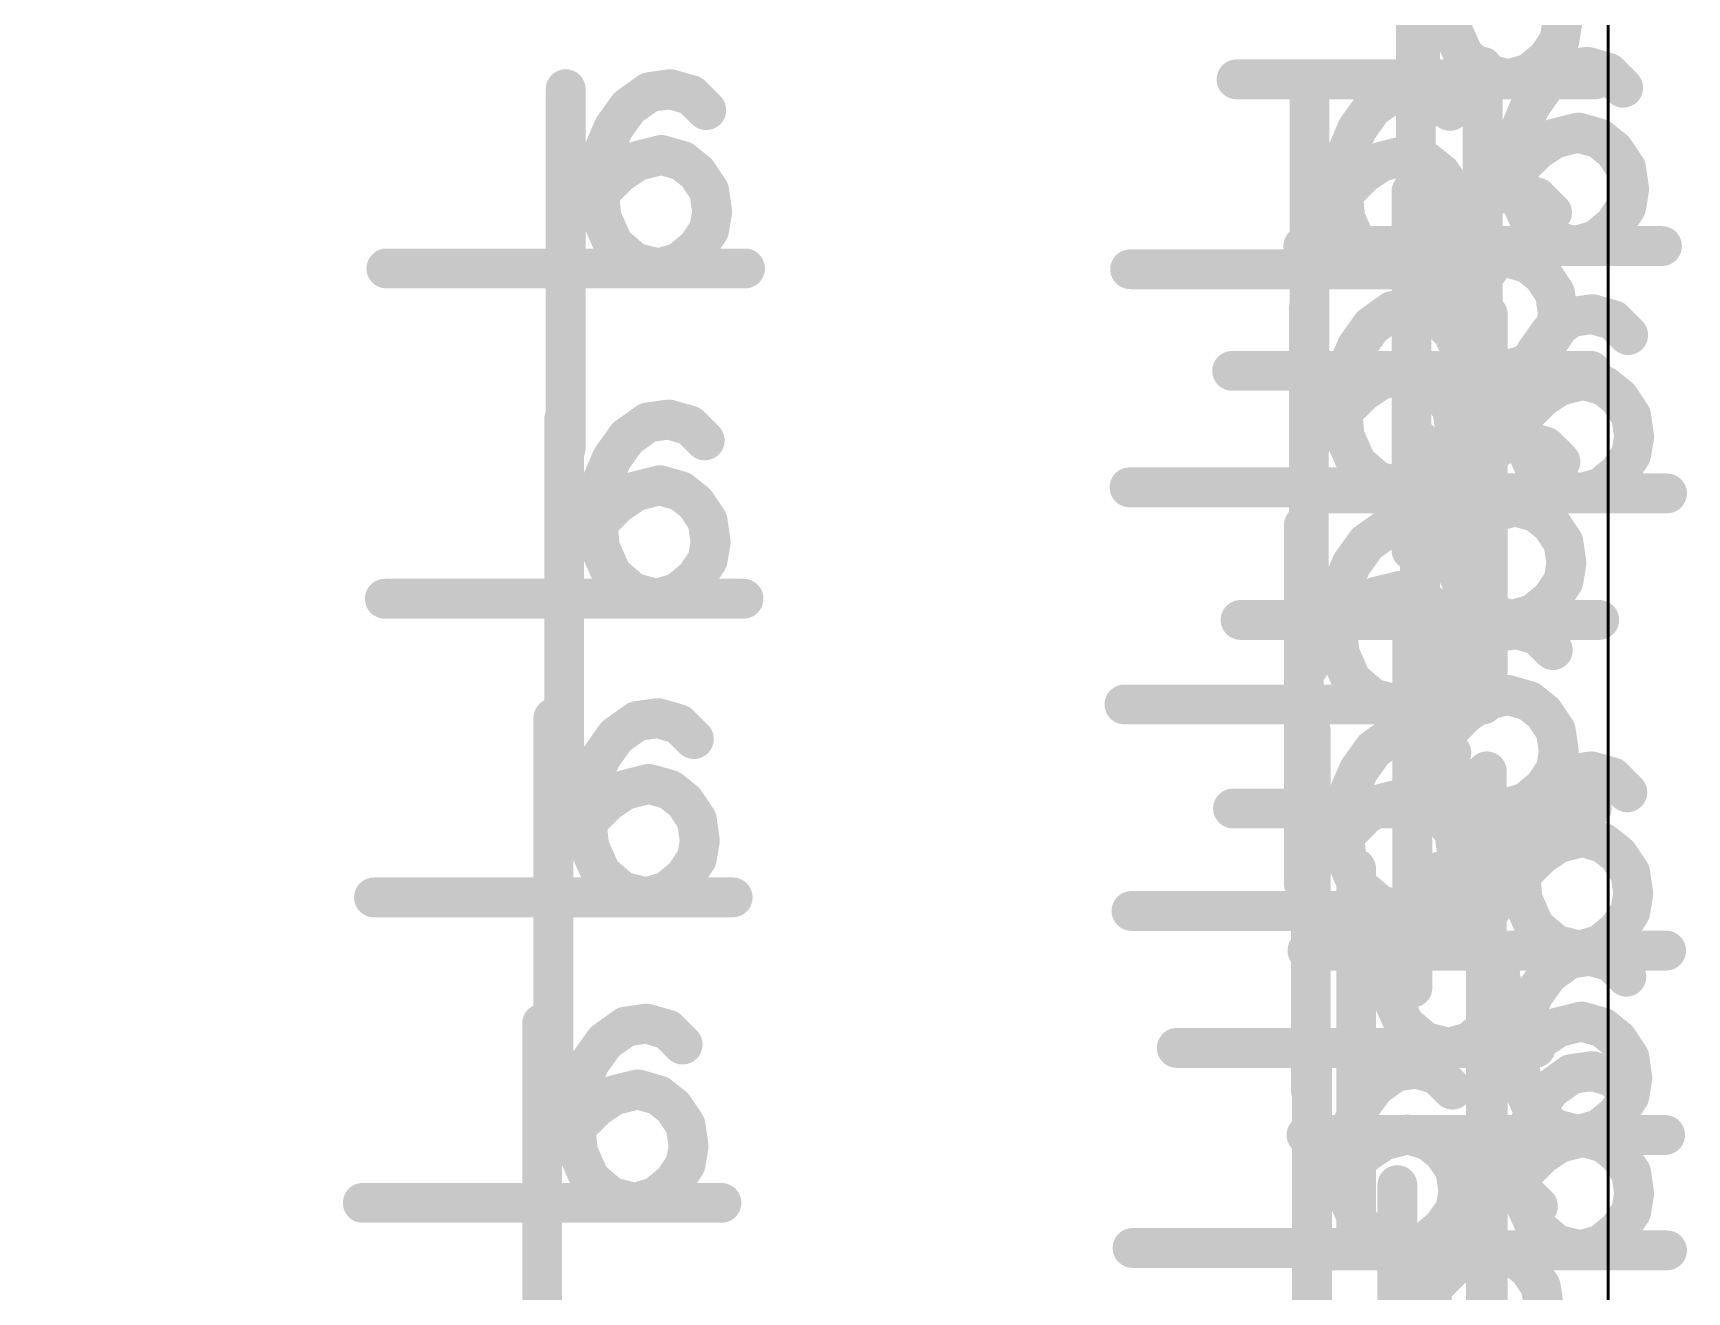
# Model space of a CAD drawing. Header units: millimetres. Extents: x 3362 to 3827, y -139 to 191.
# Drawn here: x 3608.15 to 3613.42, y 19.15 to 23.16 of the extents above; entities that cross this region are included whole.
import ezdxf

# ---------------------------------------------------------------- set-up
doc = ezdxf.new("R2010")
doc.units = ezdxf.units.MM
doc.header["$LTSCALE"] = 23.1
doc.layers.get('0').update_dxf_attribs({"linetype": 'CONTINUOUS'})

# ---------------------------------------------------------------- blocks, each defined once
blk = doc.blocks.new('PAD_R1')
at = {"const_width": 0.5}
blk.add_lwpolyline([(0.25, 0, 1), (-0.25, 0, 1)], format="xyb", close=True, dxfattribs=at)

msp = doc.modelspace()

# ---------------------------------------------------------------- linework, layer by layer
at = {"const_width": 0.0102}
msp.add_lwpolyline([(3613.171, 13.4595), (3613.171, 25.0594, 0.414215), (3612.171, 26.0594), (3581.1629, 26.0594, 0.202312), (3570.3468, 21.4963, -0.202309), (3569.2724, 21.0429), (3563.7726, 21.0429, -0.202309), (3562.6981, 21.4963, 0.202312), (3551.882, 26.0594), (3530.351, 26.0594, 0.414215), (3529.351, 25.0594), (3529.351, 13.4595, 0.414215), (3530.351, 12.4595), (3551.4675, 12.4595, -0.196013), (3553.2153, 11.7468, 0.196007), (3563.7726, 7.443), (3569.2724, 7.443, 0.196007), (3579.8297, 11.7468, -0.196013), (3581.5774, 12.4595), (3612.171, 12.4595, 0.414215)], format="xyb", close=True, dxfattribs=at)
for points, const_width in [([(3612.5715, 24.046), (3612.5715, 22.903)], 0.127), ([(3612.5581, 23.5883), (3612.5581, 22.4453)], 0.127), ([(3612.6334, 23.1101), (3612.7495, 23.1616)], 0.0939), ([(3613.0827, 23.1584), (3612.9575, 23.1796)], 0.058), ([(3612.7026, 23.0161), (3612.7852, 23.1126)], 0.0879), ([(3612.9892, 23.0107), (3612.908, 23.1084)], 0.0743), ([(3613.0491, 23.0767), (3612.9434, 23.1471)], 0.0687), ([(3613.062, 23.1151), (3613.0798, 22.9893)], 0.0672), ([(3613.155, 23.1084), (3613.1202, 22.9863)], 0.0695), ([(3612.7709, 23.0569), (3612.7709, 21.9139)], 0.127), ([(3612.8, 22.9647), (3612.8308, 23.0879)], 0.0785), ([(3612.9042, 22.9652), (3612.8693, 23.0873)], 0.0692), ([(3612.9673, 23.0753), (3613.0412, 22.9719)], 0.0821), ([(3613.2398, 23.0589), (3613.1499, 22.9691)], 0.0675), ([(3609.8487, 22.9855), (3609.8487, 21.8425)], 0.127), ([(3610.045, 23.0039), (3610.1189, 22.9006)], 0.0821), ([(3610.1398, 23.0437), (3610.1575, 22.9179)], 0.0672), ([(3610.2327, 23.0371), (3610.1979, 22.9149)], 0.0695), ([(3613.1296, 23.0168), (3611.9866, 23.0168)], 0.127), ([(3612.219, 22.983), (3612.219, 21.84)], 0.127), ([(3612.4154, 23.0014), (3612.4892, 22.898)], 0.0821), ([(3612.5101, 23.0411), (3612.5278, 22.9154)], 0.0672), ([(3612.603, 23.0345), (3612.5682, 22.9124)], 0.0695), ([(3612.8954, 23.0033), (3612.9988, 22.9296)], 0.0818), ([(3610.3175, 22.9875), (3610.2277, 22.8977)], 0.0675), ([(3612.6878, 22.9849), (3612.598, 22.8951)], 0.0675), ([(3609.9731, 22.932), (3610.0765, 22.8582)], 0.0818), ([(3612.3434, 22.9294), (3612.4468, 22.8557)], 0.0818), ([(3612.8506, 22.9249), (3612.9673, 22.8747)], 0.0727), ([(3613.0222, 22.8994), (3613.053, 22.7762)], 0.0785), ([(3613.1265, 22.8989), (3613.0917, 22.7767)], 0.0695), ([(3609.9284, 22.8535), (3610.0451, 22.8033)], 0.0727), ([(3612.2987, 22.8509), (3612.4154, 22.8008)], 0.0727), ([(3612.8261, 22.8388), (3612.9517, 22.8195)], 0.0754), ([(3612.9357, 22.8621), (3613.0062, 22.7564)], 0.0687), ([(3613.206, 22.8588), (3613.1265, 22.7597)], 0.0609), ([(3610.0135, 22.7907), (3610.0839, 22.685)], 0.0687), ([(3610.1, 22.828), (3610.1308, 22.7048)], 0.0785), ([(3610.2043, 22.8275), (3610.1694, 22.7054)], 0.0695), ([(3612.3838, 22.7882), (3612.4542, 22.6825)], 0.0687), ([(3612.4703, 22.8255), (3612.5011, 22.7023)], 0.0785), ([(3612.5746, 22.825), (3612.5398, 22.7028)], 0.0695), ([(3612.8185, 22.7893), (3612.9441, 22.77)], 0.0754), ([(3612.8641, 22.8017), (3612.9539, 22.7119)], 0.0945), ([(3613.2619, 22.7968), (3613.1562, 22.7264)], 0.0687), ([(3609.9039, 22.7674), (3610.0294, 22.7481)], 0.0754), ([(3609.9418, 22.7303), (3610.0316, 22.6405)], 0.0945), ([(3610.2837, 22.7874), (3610.2043, 22.6883)], 0.0609), ([(3612.2742, 22.7648), (3612.3997, 22.7456)], 0.0754), ([(3612.3121, 22.7278), (3612.4019, 22.638)], 0.0945), ([(3612.6541, 22.7849), (3612.5746, 22.6858)], 0.0609), ([(3609.8963, 22.718), (3610.0218, 22.6987)], 0.0754), ([(3610.3396, 22.7255), (3610.234, 22.655)], 0.0687), ([(3612.2666, 22.7154), (3612.3921, 22.6961)], 0.0754), ([(3612.5441, 22.6591), (3612.5441, 21.5161)], 0.127), ([(3612.71, 22.7229), (3612.6043, 22.6525)], 0.0687), ([(3612.7405, 22.6775), (3612.8143, 22.5742)], 0.0821), ([(3612.8172, 22.6885), (3612.9436, 22.7014)], 0.0955), ([(3612.8352, 22.7173), (3612.853, 22.5915)], 0.0672), ([(3612.9282, 22.7107), (3612.8933, 22.5885)], 0.0695), ([(3613.2958, 22.7087), (3613.1701, 22.6905)], 0.0675), ([(3609.895, 22.6171), (3610.0213, 22.63)], 0.0955), ([(3610.3735, 22.6373), (3610.2478, 22.6192)], 0.0675), ([(3612.2653, 22.6146), (3612.3916, 22.6274)], 0.0955), ([(3612.7439, 22.6348), (3612.6182, 22.6166)], 0.0675), ([(3612.8462, 22.5788), (3612.9623, 22.6303)], 0.0939), ([(3613.0129, 22.6611), (3612.9231, 22.5713)], 0.0675), ([(3613.2956, 22.6271), (3613.1703, 22.6482)], 0.058), ([(3612.6686, 22.6056), (3612.7719, 22.5318)], 0.0818), ([(3612.9154, 22.4848), (3612.998, 22.5813)], 0.0879), ([(3613.202, 22.4793), (3613.1209, 22.577)], 0.0743), ([(3613.2619, 22.5453), (3613.1562, 22.6157)], 0.0687), ([(3609.924, 22.5074), (3610.04, 22.5589)], 0.0939), ([(3610.3396, 22.4739), (3610.234, 22.5444)], 0.0687), ([(3610.3733, 22.5557), (3610.2481, 22.5769)], 0.058), ([(3612.2943, 22.5048), (3612.4104, 22.5564)], 0.0939), ([(3612.71, 22.4714), (3612.6043, 22.5418)], 0.0687), ([(3612.6238, 22.5271), (3612.7405, 22.4769)], 0.0727), ([(3612.7436, 22.5532), (3612.6184, 22.5743)], 0.058), ([(3613.0128, 22.4333), (3613.0436, 22.5565)], 0.0785), ([(3613.1171, 22.4339), (3613.0821, 22.556)], 0.0692), ([(3609.9932, 22.4134), (3610.0757, 22.5099)], 0.0879), ([(3610.0906, 22.3619), (3610.1214, 22.4851)], 0.0785), ([(3610.1948, 22.3625), (3610.1599, 22.4846)], 0.0692), ([(3610.2798, 22.408), (3610.1986, 22.5057)], 0.0743), ([(3613.3424, 22.4854), (3612.1994, 22.4854)], 0.127), ([(3612.3635, 22.4109), (3612.4461, 22.5073)], 0.0879), ([(3612.4609, 22.3594), (3612.4917, 22.4826)], 0.0785), ([(3612.5651, 22.36), (3612.5302, 22.482)], 0.0692), ([(3612.6501, 22.4054), (3612.5689, 22.5031)], 0.0743), ([(3612.7954, 22.5016), (3612.8262, 22.3784)], 0.0785), ([(3612.8997, 22.5011), (3612.8649, 22.379)], 0.0695), ([(3610.4202, 22.414), (3609.2772, 22.414)], 0.127), ([(3612.7905, 22.4115), (3611.6475, 22.4115)], 0.127), ([(3612.5993, 22.441), (3612.7248, 22.4217)], 0.0754), ([(3612.7089, 22.4643), (3612.7794, 22.3586)], 0.0687), ([(3612.9792, 22.461), (3612.8997, 22.3619)], 0.0609), ([(3612.5917, 22.3916), (3612.7172, 22.3723)], 0.0754), ([(3612.6373, 22.4039), (3612.727, 22.3141)], 0.0945), ([(3613.0351, 22.3991), (3612.9294, 22.3286)], 0.0687), ([(3612.217, 22.2878), (3612.217, 21.1448)], 0.127), ([(3612.508, 22.3459), (3612.5258, 22.2202)], 0.0672), ([(3612.601, 22.3393), (3612.5662, 22.2172)], 0.0695), ([(3612.5904, 22.2908), (3612.7167, 22.3036)], 0.0955), ([(3613.078, 22.3266), (3613.0958, 22.2009)], 0.0672), ([(3613.171, 22.32), (3613.1362, 22.1979)], 0.0695), ([(3612.4133, 22.3062), (3612.4872, 22.2028)], 0.0821), ([(3612.6858, 22.2897), (3612.596, 22.1999)], 0.0675), ([(3612.7869, 22.2685), (3612.7869, 21.1255)], 0.127), ([(3613.069, 22.311), (3612.9433, 22.2928)], 0.0675), ([(3612.9833, 22.2869), (3613.0572, 22.1835)], 0.0821), ([(3613.2558, 22.2704), (3613.166, 22.1806)], 0.0675), ([(3612.3414, 22.2342), (3612.4448, 22.1605)], 0.0818), ([(3612.6194, 22.181), (3612.7355, 22.2325)], 0.0939), ([(3612.9114, 22.2149), (3613.0148, 22.1412)], 0.0818), ([(3613.0351, 22.1475), (3612.9294, 22.218)], 0.0687), ([(3613.0687, 22.2293), (3612.9435, 22.2505)], 0.058), ([(3612.2967, 22.1557), (3612.4133, 22.1056)], 0.0727), ([(3612.6886, 22.087), (3612.7712, 22.1835)], 0.0879), ([(3612.786, 22.0356), (3612.8168, 22.1587)], 0.0785), ([(3612.8903, 22.0361), (3612.8553, 22.1582)], 0.0692), ([(3612.9752, 22.0816), (3612.894, 22.1793)], 0.0743), ([(3613.1156, 22.0876), (3611.9726, 22.0876)], 0.127), ([(3612.4683, 22.1303), (3612.4991, 22.0071)], 0.0785), ([(3612.5726, 22.1298), (3612.5377, 22.0076)], 0.0695), ([(3612.8666, 22.1364), (3612.9833, 22.0863)], 0.0727), ([(3613.0382, 22.111), (3613.069, 21.9878)], 0.0785), ([(3613.1425, 22.1105), (3613.1077, 21.9883)], 0.0695), ([(3612.2722, 22.0697), (3612.3977, 22.0504)], 0.0754), ([(3612.3818, 22.093), (3612.4522, 21.9873)], 0.0687), ([(3612.652, 22.0897), (3612.5726, 21.9906)], 0.0609), ([(3612.8421, 22.0503), (3612.9677, 22.0311)], 0.0754), ([(3612.9517, 22.0737), (3613.0222, 21.968)], 0.0687), ([(3613.222, 22.0704), (3613.1425, 21.9713)], 0.0609), ([(3612.2646, 22.0202), (3612.3901, 22.0009)], 0.0754), ([(3612.3101, 22.0326), (3612.3999, 21.9428)], 0.0945), ([(3612.7079, 22.0277), (3612.6023, 21.9573)], 0.0687), ([(3612.8345, 22.0009), (3612.9601, 21.9816)], 0.0754), ([(3612.8801, 22.0133), (3612.9699, 21.9235)], 0.0945), ([(3613.2779, 22.0084), (3613.1722, 21.938)], 0.0687), ([(3609.8438, 21.9327), (3609.8438, 20.7897)], 0.127), ([(3610.0402, 21.9511), (3610.1141, 21.8477)], 0.0821), ([(3610.1349, 21.9909), (3610.1527, 21.8651)], 0.0672), ([(3610.2279, 21.9842), (3610.1931, 21.8621)], 0.0695), ([(3612.2633, 21.9194), (3612.3896, 21.9322)], 0.0955), ([(3610.3127, 21.9347), (3610.2229, 21.8449)], 0.0675), ([(3612.571, 21.8651), (3612.571, 20.7221)], 0.127), ([(3612.7418, 21.9396), (3612.6161, 21.9214)], 0.0675), ([(3612.8332, 21.9001), (3612.9596, 21.9129)], 0.0955), ([(3612.8621, 21.9233), (3612.8799, 21.7975)], 0.0672), ([(3612.9551, 21.9167), (3612.9203, 21.7945)], 0.0695), ([(3613.3118, 21.9203), (3613.1861, 21.9021)], 0.0675), ([(3609.9683, 21.8791), (3610.0717, 21.8054)], 0.0818), ([(3612.2923, 21.8096), (3612.4083, 21.8612)], 0.0939), ([(3612.7079, 21.7762), (3612.6023, 21.8466)], 0.0687), ([(3612.7416, 21.858), (3612.6164, 21.8791)], 0.058), ([(3612.7674, 21.8835), (3612.8413, 21.7802)], 0.0821), ([(3612.8622, 21.7903), (3612.9783, 21.8419)], 0.0939), ([(3613.0399, 21.8671), (3612.9501, 21.7773)], 0.0675), ([(3613.3116, 21.8387), (3613.1863, 21.8598)], 0.058), ([(3609.9235, 21.8007), (3610.0402, 21.7505)], 0.0727), ([(3612.3615, 21.7157), (3612.444, 21.8121)], 0.0879), ([(3612.4589, 21.6642), (3612.4897, 21.7874)], 0.0785), ([(3612.5631, 21.6648), (3612.5282, 21.7868)], 0.0692), ([(3612.6481, 21.7102), (3612.5669, 21.8079)], 0.0743), ([(3612.6955, 21.8116), (3612.7989, 21.7378)], 0.0818), ([(3612.9314, 21.6963), (3613.014, 21.7928)], 0.0879), ([(3613.218, 21.6909), (3613.1369, 21.7886)], 0.0743), ([(3613.2779, 21.7569), (3613.1722, 21.8273)], 0.0687), ([(3610.0086, 21.7379), (3610.0791, 21.6322)], 0.0687), ([(3610.0951, 21.7752), (3610.1259, 21.652)], 0.0785), ([(3610.1994, 21.7747), (3610.1646, 21.6525)], 0.0695), ([(3612.7885, 21.7163), (3611.6455, 21.7163)], 0.127), ([(3612.6507, 21.7331), (3612.7674, 21.6829)], 0.0727), ([(3613.0288, 21.6449), (3613.0596, 21.7681)], 0.0785), ([(3613.1331, 21.6455), (3613.0981, 21.7675)], 0.0692), ([(3609.899, 21.7146), (3610.0246, 21.6953)], 0.0754), ([(3609.937, 21.6775), (3610.0268, 21.5877)], 0.0945), ([(3610.2789, 21.7346), (3610.1994, 21.6355)], 0.0609), ([(3613.3584, 21.697), (3612.2154, 21.697)], 0.127), ([(3612.8223, 21.7076), (3612.8531, 21.5844)], 0.0785), ([(3612.9266, 21.7071), (3612.8918, 21.585)], 0.0695), ([(3609.8914, 21.6651), (3610.017, 21.6458)], 0.0754), ([(3610.3348, 21.6726), (3610.2291, 21.6022)], 0.0687), ([(3612.492, 21.6538), (3612.5098, 21.528)], 0.0672), ([(3612.585, 21.6472), (3612.5502, 21.525)], 0.0695), ([(3612.6262, 21.647), (3612.7518, 21.6277)], 0.0754), ([(3612.7358, 21.6703), (3612.8063, 21.5646)], 0.0687), ([(3613.0061, 21.667), (3612.9266, 21.5679)], 0.0609), ([(3609.8901, 21.5643), (3610.0165, 21.5771)], 0.0955), ([(3610.3687, 21.5845), (3610.243, 21.5663)], 0.0675), ([(3612.201, 21.5956), (3612.201, 20.4526)], 0.127), ([(3612.3973, 21.614), (3612.4712, 21.5107)], 0.0821), ([(3612.6698, 21.5976), (3612.58, 21.5078)], 0.0675), ([(3612.6186, 21.5976), (3612.7442, 21.5783)], 0.0754), ([(3612.6642, 21.6099), (3612.754, 21.5201)], 0.0945), ([(3613.062, 21.6051), (3612.9563, 21.5346)], 0.0687), ([(3612.3254, 21.5421), (3612.4288, 21.4683)], 0.0818), ([(3612.6173, 21.4967), (3612.7437, 21.5096)], 0.0955), ([(3609.9191, 21.4545), (3610.0352, 21.5061)], 0.0939), ([(3610.3348, 21.4211), (3610.2291, 21.4915)], 0.0687), ([(3610.3685, 21.5029), (3610.2432, 21.524)], 0.058), ([(3613.0959, 21.5169), (3612.9702, 21.4988)], 0.0675), ([(3609.9883, 21.3606), (3610.0709, 21.4571)], 0.0879), ([(3610.0857, 21.3091), (3610.1165, 21.4323)], 0.0785), ([(3610.19, 21.3097), (3610.155, 21.4318)], 0.0692), ([(3610.2749, 21.3551), (3610.1938, 21.4528)], 0.0743), ([(3612.2806, 21.4636), (3612.3973, 21.4135)], 0.0727), ([(3612.4523, 21.4381), (3612.483, 21.3149)], 0.0785), ([(3612.5566, 21.4376), (3612.5217, 21.3155)], 0.0695), ([(3612.6463, 21.387), (3612.7624, 21.4385)], 0.0939), ([(3613.062, 21.3535), (3612.9563, 21.424)], 0.0687), ([(3613.0957, 21.4353), (3612.9704, 21.4565)], 0.058), ([(3610.4153, 21.3612), (3609.2723, 21.3612)], 0.127), ([(3612.2561, 21.3775), (3612.3817, 21.3582)], 0.0754), ([(3612.3658, 21.4008), (3612.4362, 21.2951)], 0.0687), ([(3612.636, 21.3975), (3612.5566, 21.2984)], 0.0609), ([(3612.7155, 21.293), (3612.7981, 21.3895)], 0.0879), ([(3612.8129, 21.2415), (3612.8437, 21.3647)], 0.0785), ([(3613.0021, 21.2876), (3612.921, 21.3853)], 0.0743), ([(3613.1425, 21.2936), (3611.9995, 21.2936)], 0.127), ([(3612.2486, 21.3281), (3612.3741, 21.3088)], 0.0754), ([(3612.2941, 21.3404), (3612.3839, 21.2506)], 0.0945), ([(3612.6919, 21.3356), (3612.5863, 21.2651)], 0.0687), ([(3612.838, 21.3223), (3612.8557, 21.1966)], 0.0672), ([(3612.9172, 21.2421), (3612.8822, 21.3642)], 0.0692), ([(3612.931, 21.3157), (3612.8961, 21.1936)], 0.0695), ([(3612.5469, 21.2642), (3612.5469, 20.1212)], 0.127), ([(3612.7433, 21.2825), (3612.8171, 21.1792)], 0.0821), ([(3613.0157, 21.2661), (3612.9259, 21.1763)], 0.0675), ([(3612.2473, 21.2273), (3612.3736, 21.2401)], 0.0955), ([(3612.7258, 21.2475), (3612.6001, 21.2293)], 0.0675), ([(3612.6714, 21.2106), (3612.7747, 21.1368)], 0.0818), ([(3612.2763, 21.1175), (3612.3923, 21.169)], 0.0939), ([(3612.6919, 21.084), (3612.5863, 21.1545)], 0.0687), ([(3612.7256, 21.1658), (3612.6004, 21.187)], 0.058), ([(3612.3455, 21.0235), (3612.428, 21.12)], 0.0879), ([(3612.6321, 21.0181), (3612.5509, 21.1158)], 0.0743), ([(3612.6266, 21.1321), (3612.7433, 21.082)], 0.0727), ([(3612.7982, 21.1067), (3612.829, 20.9835)], 0.0785), ([(3612.9025, 21.1061), (3612.8677, 20.984)], 0.0695), ([(3612.7725, 21.0241), (3611.6295, 21.0241)], 0.127), ([(3612.4429, 20.9721), (3612.4736, 21.0952)], 0.0785), ([(3612.5471, 20.9726), (3612.5122, 21.0947)], 0.0692), ([(3612.6021, 21.046), (3612.7276, 21.0267)], 0.0754), ([(3612.7117, 21.0693), (3612.7821, 20.9637)], 0.0687), ([(3612.982, 21.066), (3612.9025, 20.967)], 0.0609), ([(3609.8093, 20.9807), (3609.8093, 19.8377)], 0.127), ([(3610.0057, 20.9991), (3610.0795, 20.8958)], 0.0821), ([(3610.1004, 21.0389), (3610.1181, 20.9131)], 0.0672), ([(3610.1934, 21.0322), (3610.1585, 20.9101)], 0.0695), ([(3612.5945, 20.9966), (3612.72, 20.9773)], 0.0754), ([(3612.64, 21.0089), (3612.7298, 20.9192)], 0.0945), ([(3613.0379, 21.0041), (3612.9322, 20.9337)], 0.0687), ([(3610.2781, 20.9827), (3610.1883, 20.8929)], 0.0675), ([(3612.2233, 20.9375), (3612.2233, 19.7945)], 0.127), ([(3612.4197, 20.9559), (3612.4935, 20.8526)], 0.0821), ([(3612.5144, 20.9957), (3612.5322, 20.8699)], 0.0672), ([(3612.6074, 20.9891), (3612.5725, 20.8669)], 0.0695), ([(3609.9337, 20.9271), (3610.0371, 20.8534)], 0.0818), ([(3612.3478, 20.884), (3612.4511, 20.8102)], 0.0818), ([(3612.5932, 20.8958), (3612.7195, 20.9086)], 0.0955), ([(3612.6921, 20.9395), (3612.6023, 20.8497)], 0.0675), ([(3613.0718, 20.916), (3612.9461, 20.8978)], 0.0675), ([(3609.889, 20.8487), (3610.0057, 20.7985)], 0.0727), ([(3612.6222, 20.786), (3612.7383, 20.8375)], 0.0939), ([(3612.7841, 20.811), (3612.7841, 19.668)], 0.127), ([(3613.0715, 20.8343), (3612.9463, 20.8555)], 0.058), ([(3613.0752, 20.8692), (3613.093, 20.7434)], 0.0672), ([(3613.1682, 20.8626), (3613.1334, 20.7404)], 0.0695), ([(3609.9741, 20.7859), (3610.0445, 20.6802)], 0.0687), ([(3610.0606, 20.8232), (3610.0914, 20.7)], 0.0785), ([(3610.1649, 20.8227), (3610.1301, 20.7005)], 0.0695), ([(3612.303, 20.8055), (3612.4197, 20.7553)], 0.0727), ([(3612.4746, 20.78), (3612.5054, 20.6568)], 0.0785), ([(3612.6914, 20.692), (3612.774, 20.7885)], 0.0879), ([(3612.978, 20.6866), (3612.8968, 20.7843)], 0.0743), ([(3613.0379, 20.7526), (3612.9322, 20.823)], 0.0687), ([(3612.9805, 20.8294), (3613.0544, 20.7261)], 0.0821), ([(3613.253, 20.813), (3613.1632, 20.7232)], 0.0675), ([(3609.8645, 20.7626), (3609.99, 20.7433)], 0.0754), ([(3609.9024, 20.7255), (3609.9922, 20.6357)], 0.0945), ([(3610.2444, 20.7826), (3610.1649, 20.6835)], 0.0609), ([(3612.3881, 20.7427), (3612.4585, 20.637)], 0.0687), ([(3612.5789, 20.7795), (3612.5441, 20.6574)], 0.0695), ([(3612.6584, 20.7394), (3612.5789, 20.6403)], 0.0609), ([(3612.7888, 20.6406), (3612.8196, 20.7638)], 0.0785), ([(3612.8931, 20.6411), (3612.8581, 20.7632)], 0.0692), ([(3612.9086, 20.7575), (3613.012, 20.6837)], 0.0818), ([(3609.8569, 20.7131), (3609.9824, 20.6939)], 0.0754), ([(3610.3003, 20.7206), (3610.1946, 20.6502)], 0.0687), ([(3613.1184, 20.6927), (3611.9754, 20.6927)], 0.127), ([(3612.2785, 20.7194), (3612.404, 20.7001)], 0.0754), ([(3612.3165, 20.6823), (3612.4062, 20.5925)], 0.0945), ([(3612.8638, 20.679), (3612.9805, 20.6288)], 0.0727), ([(3609.8556, 20.6123), (3609.9819, 20.6252)], 0.0955), ([(3610.3342, 20.6325), (3610.2085, 20.6144)], 0.0675), ([(3612.2709, 20.67), (3612.3964, 20.6507)], 0.0754), ([(3612.7143, 20.6775), (3612.6086, 20.607)], 0.0687), ([(3613.0354, 20.6535), (3613.0662, 20.5303)], 0.0785), ([(3613.1398, 20.653), (3613.1049, 20.5309)], 0.0695), ([(3612.2696, 20.5691), (3612.3959, 20.582)], 0.0955), ([(3612.7482, 20.5893), (3612.6225, 20.5712)], 0.0675), ([(3612.8393, 20.5929), (3612.9649, 20.5736)], 0.0754), ([(3612.9489, 20.6162), (3613.0194, 20.5105)], 0.0687), ([(3613.2192, 20.6129), (3613.1398, 20.5138)], 0.0609), ([(3609.8846, 20.5026), (3610.0007, 20.5541)], 0.0939), ([(3610.3003, 20.4691), (3610.1946, 20.5395)], 0.0687), ([(3610.3339, 20.5509), (3610.2087, 20.572)], 0.058), ([(3612.2986, 20.4594), (3612.4147, 20.5109)], 0.0939), ([(3612.3676, 20.5009), (3612.3676, 19.3579)], 0.127), ([(3612.5639, 20.5193), (3612.6378, 20.4159)], 0.0821), ([(3612.7479, 20.5077), (3612.6227, 20.5289)], 0.058), ([(3612.6587, 20.5591), (3612.6764, 20.4333)], 0.0672), ([(3612.7516, 20.5524), (3612.7168, 20.4303)], 0.0695), ([(3612.8317, 20.5435), (3612.9573, 20.5242)], 0.0754), ([(3612.8773, 20.5558), (3612.9671, 20.466)], 0.0945), ([(3613.2751, 20.551), (3613.1695, 20.4805)], 0.0687), ([(3609.9538, 20.4086), (3610.0364, 20.5051)], 0.0879), ([(3610.0512, 20.3571), (3610.082, 20.4803)], 0.0785), ([(3610.1554, 20.3577), (3610.1205, 20.4798)], 0.0692), ([(3610.2404, 20.4031), (3610.1592, 20.5008)], 0.0743), ([(3612.3678, 20.3654), (3612.4504, 20.4619)], 0.0879), ([(3612.7143, 20.4259), (3612.6086, 20.4964)], 0.0687), ([(3612.8364, 20.5029), (3612.7466, 20.4131)], 0.0675), ([(3612.8304, 20.4426), (3612.9568, 20.4555)], 0.0955), ([(3610.3808, 20.4092), (3609.2378, 20.4092)], 0.127), ([(3612.4652, 20.3139), (3612.496, 20.4371)], 0.0785), ([(3612.492, 20.4473), (3612.5954, 20.3736)], 0.0818), ([(3612.5695, 20.3145), (3612.5345, 20.4366)], 0.0692), ([(3612.6544, 20.36), (3612.5732, 20.4576)], 0.0743), ([(3613.309, 20.4628), (3613.1833, 20.4447)], 0.0675), ([(3612.7948, 20.366), (3611.6518, 20.366)], 0.127), ([(3612.4473, 20.3689), (3612.564, 20.3187)], 0.0727), ([(3612.8594, 20.3329), (3612.9755, 20.3844)], 0.0939), ([(3613.2751, 20.2994), (3613.1695, 20.3699)], 0.0687), ([(3613.3088, 20.3812), (3613.1835, 20.4024)], 0.058), ([(3612.6189, 20.3434), (3612.6497, 20.2202)], 0.0785), ([(3612.7232, 20.3429), (3612.6884, 20.2207)], 0.0695), ([(3612.9287, 20.2389), (3613.0112, 20.3354)], 0.0879), ([(3613.026, 20.1874), (3613.0568, 20.3106)], 0.0785), ([(3613.2152, 20.2335), (3613.1341, 20.3312)], 0.0743), ([(3613.3556, 20.2395), (3612.2126, 20.2395)], 0.127), ([(3612.4228, 20.2828), (3612.5483, 20.2635)], 0.0754), ([(3612.4607, 20.2457), (3612.5505, 20.1559)], 0.0945), ([(3612.5324, 20.3061), (3612.6028, 20.2004)], 0.0687), ([(3612.8027, 20.3028), (3612.7232, 20.2037)], 0.0609), ([(3613.0722, 20.2814), (3613.0899, 20.1557)], 0.0672), ([(3613.1303, 20.188), (3613.0953, 20.3101)], 0.0692), ([(3613.1652, 20.2748), (3613.1303, 20.1527)], 0.0695), ([(3612.4152, 20.2333), (3612.5407, 20.214)], 0.0754), ([(3612.7811, 20.2233), (3612.7811, 19.0803)], 0.127), ([(3612.8586, 20.2408), (3612.7529, 20.1704)], 0.0687), ([(3612.9775, 20.2416), (3613.0513, 20.1383)], 0.0821), ([(3613.2499, 20.2252), (3613.1601, 20.1354)], 0.0675), ([(3612.4139, 20.1325), (3612.5402, 20.1454)], 0.0955), ([(3612.9055, 20.1697), (3613.0089, 20.096)], 0.0818), ([(3612.8924, 20.1527), (3612.7668, 20.1345)], 0.0675), ([(3610.0646, 20.065), (3610.0823, 19.9393)], 0.0672), ([(3610.1575, 20.0584), (3610.1227, 19.9363)], 0.0695), ([(3612.4429, 20.0228), (3612.559, 20.0743)], 0.0939), ([(3612.8586, 19.9893), (3612.7529, 20.0597)], 0.0687), ([(3612.8922, 20.0711), (3612.767, 20.0922)], 0.058), ([(3612.8608, 20.0912), (3612.9775, 20.0411)], 0.0727), ([(3613.0324, 20.0658), (3613.0632, 19.9426)], 0.0785), ([(3613.1367, 20.0653), (3613.1019, 19.9431)], 0.0695), ([(3609.7735, 20.0069), (3609.7735, 18.8639)], 0.127), ([(3609.9698, 20.0252), (3610.0437, 19.9219)], 0.0821), ([(3610.2423, 20.0088), (3610.1525, 19.919)], 0.0675), ([(3612.5121, 19.9288), (3612.5947, 20.0253)], 0.0879), ([(3612.6095, 19.8773), (3612.6403, 20.0005)], 0.0785), ([(3612.7137, 19.8779), (3612.6788, 20)], 0.0692), ([(3612.7987, 19.9233), (3612.7175, 20.021)], 0.0743), ([(3612.8363, 20.0051), (3612.9618, 19.9858)], 0.0754), ([(3612.9459, 20.0284), (3613.0163, 19.9228)], 0.0687), ([(3613.2162, 20.0251), (3613.1367, 19.9261)], 0.0609), ([(3609.8979, 19.9533), (3610.0013, 19.8795)], 0.0818), ([(3612.9391, 19.9294), (3611.7961, 19.9294)], 0.127), ([(3612.8287, 19.9557), (3612.9542, 19.9364)], 0.0754), ([(3612.8742, 19.9681), (3612.964, 19.8783)], 0.0945), ([(3613.2721, 19.9632), (3613.1664, 19.8928)], 0.0687), ([(3612.2269, 19.8633), (3612.2269, 18.7203)], 0.127), ([(3612.518, 19.9215), (3612.5357, 19.7958)], 0.0672), ([(3612.6109, 19.9149), (3612.5761, 19.7928)], 0.0695), ([(3613.078, 19.9136), (3613.0958, 19.7879)], 0.0672), ([(3613.171, 19.907), (3613.1362, 19.7849)], 0.0695), ([(3609.8532, 19.8748), (3609.9699, 19.8247)], 0.0727), ([(3610.0248, 19.8494), (3610.0556, 19.7262)], 0.0785), ([(3610.1291, 19.8488), (3610.0943, 19.7267)], 0.0695), ([(3612.4232, 19.8817), (3612.4971, 19.7784)], 0.0821), ([(3612.6957, 19.8653), (3612.6059, 19.7755)], 0.0675), ([(3612.7869, 19.8555), (3612.7869, 18.7125)], 0.127), ([(3612.8274, 19.8549), (3612.9537, 19.8677)], 0.0955), ([(3612.9833, 19.8739), (3613.0572, 19.7705)], 0.0821), ([(3613.2558, 19.8574), (3613.166, 19.7676)], 0.0675), ([(3613.306, 19.8751), (3613.1803, 19.8569)], 0.0675), ([(3609.8287, 19.7887), (3609.9542, 19.7694)], 0.0754), ([(3609.9383, 19.812), (3610.0087, 19.7064)], 0.0687), ([(3610.2086, 19.8087), (3610.1291, 19.7097)], 0.0609), ([(3612.3513, 19.8098), (3612.4547, 19.736)], 0.0818), ([(3612.8564, 19.7451), (3612.9725, 19.7966)], 0.0939), ([(3612.9114, 19.8019), (3613.0148, 19.7282)], 0.0818), ([(3613.3057, 19.7935), (3613.1805, 19.8146)], 0.058), ([(3609.8211, 19.7393), (3609.9466, 19.72)], 0.0754), ([(3609.8666, 19.7516), (3609.9564, 19.6619)], 0.0945), ([(3610.2645, 19.7468), (3610.1588, 19.6764)], 0.0687), ([(3612.3066, 19.7313), (3612.4233, 19.6812)], 0.0727), ([(3612.9256, 19.6511), (3613.0082, 19.7476)], 0.0879), ([(3613.2122, 19.6457), (3613.131, 19.7434)], 0.0743), ([(3613.2721, 19.7117), (3613.1664, 19.7821)], 0.0687), ([(3613.3526, 19.6518), (3612.2096, 19.6518)], 0.127), ([(3612.4782, 19.7059), (3612.509, 19.5827)], 0.0785), ([(3612.5825, 19.7053), (3612.5476, 19.5832)], 0.0695), ([(3612.8666, 19.7234), (3612.9833, 19.6733)], 0.0727), ([(3613.023, 19.5997), (3613.0538, 19.7229)], 0.0785), ([(3613.0382, 19.698), (3613.069, 19.5748)], 0.0785), ([(3613.1272, 19.6002), (3613.0923, 19.7223)], 0.0692), ([(3613.1425, 19.6975), (3613.1077, 19.5753)], 0.0695), ([(3609.8198, 19.6385), (3609.9461, 19.6513)], 0.0955), ([(3610.2983, 19.6587), (3610.1726, 19.6405)], 0.0675), ([(3612.2821, 19.6452), (3612.4076, 19.6259)], 0.0754), ([(3612.3917, 19.6685), (3612.4621, 19.5629)], 0.0687), ([(3612.6619, 19.6652), (3612.5825, 19.5662)], 0.0609), ([(3612.8421, 19.6373), (3612.9677, 19.6181)], 0.0754), ([(3612.9517, 19.6607), (3613.0222, 19.555)], 0.0687), ([(3613.222, 19.6574), (3613.1425, 19.5583)], 0.0609), ([(3609.8488, 19.5287), (3609.9649, 19.5802)], 0.0939), ([(3610.2981, 19.577), (3610.1729, 19.5982)], 0.058), ([(3612.2745, 19.5958), (3612.4, 19.5765)], 0.0754), ([(3612.32, 19.6081), (3612.4098, 19.5183)], 0.0945), ([(3612.7178, 19.6033), (3612.6122, 19.5328)], 0.0687), ([(3612.8345, 19.5879), (3612.9601, 19.5686)], 0.0754), ([(3612.8801, 19.6003), (3612.9699, 19.5105)], 0.0945), ([(3613.2779, 19.5954), (3613.1722, 19.525)], 0.0687), ([(3609.918, 19.4347), (3610.0006, 19.5312)], 0.0879), ([(3610.2046, 19.4293), (3610.1234, 19.527)], 0.0743), ([(3610.2645, 19.4953), (3610.1588, 19.5657)], 0.0687), ([(3612.2732, 19.495), (3612.3995, 19.5078)], 0.0955), ([(3612.4991, 19.492), (3612.4991, 18.349)], 0.127), ([(3612.7902, 19.5502), (3612.808, 19.4244)], 0.0672), ([(3612.8832, 19.5435), (3612.8484, 19.4214)], 0.0695), ([(3610.0154, 19.3833), (3610.0462, 19.5065)], 0.0785), ([(3610.1196, 19.3838), (3610.0847, 19.5059)], 0.0692), ([(3612.7517, 19.5152), (3612.626, 19.497)], 0.0675), ([(3612.6955, 19.5104), (3612.7694, 19.4071)], 0.0821), ([(3612.8332, 19.4871), (3612.9596, 19.4999)], 0.0955), ([(3612.968, 19.494), (3612.8782, 19.4042)], 0.0675), ([(3613.3118, 19.5073), (3613.1861, 19.4891)], 0.0675), ([(3610.345, 19.4354), (3609.202, 19.4354)], 0.127), ([(3612.3022, 19.3852), (3612.4183, 19.4367)], 0.0939), ([(3612.7178, 19.3517), (3612.6122, 19.4222)], 0.0687), ([(3612.6236, 19.4385), (3612.727, 19.3647)], 0.0818), ([(3612.7515, 19.4335), (3612.6263, 19.4547)], 0.058), ([(3612.8622, 19.3773), (3612.9783, 19.4289)], 0.0939), ([(3613.3116, 19.4257), (3613.1863, 19.4468)], 0.058), ([(3612.3714, 19.2912), (3612.4539, 19.3877)], 0.0879), ([(3612.4688, 19.2398), (3612.4996, 19.363)], 0.0785), ([(3612.573, 19.2403), (3612.5381, 19.3624)], 0.0692), ([(3612.658, 19.2858), (3612.5768, 19.3835)], 0.0743), ([(3612.5788, 19.36), (3612.6955, 19.3098)], 0.0727), ([(3612.9314, 19.2833), (3613.014, 19.3798)], 0.0879), ([(3613.218, 19.2779), (3613.1369, 19.3756)], 0.0743), ([(3613.2779, 19.3439), (3613.1722, 19.4143)], 0.0687), ([(3612.7984, 19.2918), (3611.6554, 19.2918)], 0.127), ([(3613.3584, 19.284), (3612.2154, 19.284)], 0.127), ([(3612.7505, 19.3345), (3612.7812, 19.2113)], 0.0785), ([(3612.8548, 19.334), (3612.8199, 19.2119)], 0.0695), ([(3613.0288, 19.2319), (3613.0596, 19.3551)], 0.0785), ([(3613.1331, 19.2325), (3613.0981, 19.3545)], 0.0692), ([(3612.5543, 19.2739), (3612.6799, 19.2546)], 0.0754), ([(3612.664, 19.2972), (3612.7344, 19.1915)], 0.0687), ([(3612.9342, 19.2939), (3612.8548, 19.1948)], 0.0609), ([(3612.5467, 19.2245), (3612.6723, 19.2052)], 0.0754), ([(3612.5923, 19.2368), (3612.6821, 19.147)], 0.0945), ([(3612.9901, 19.2319), (3612.8845, 19.1615)], 0.0687), ([(3612.5454, 19.1236), (3612.6718, 19.1365)], 0.0955), ([(3613.024, 19.1438), (3612.8983, 19.1257)], 0.0675)]:
    msp.add_lwpolyline(points, dxfattribs=dict(const_width=const_width))

# ---------------------------------------------------------------- block references
at = {"xscale": 0.127, "yscale": 0.127}
for p in [(3613.0249, 23.1976), (3612.6724, 23.1788), (3613.0153, 23.1405), (3612.7105, 23.093), (3612.9772, 23.0833), (3612.7709, 23.0569), (3612.7773, 23.0358), (3612.92, 23.0358), (3613.0376, 23.0475), (3613.1042, 23.0569), (3613.171, 23.0378), (3609.8487, 22.9855), (3610.1154, 22.9761), (3610.1819, 22.9855), (3611.9866, 23.0168), (3612.219, 22.983), (3612.4857, 22.9736), (3612.5522, 22.983), (3612.8535, 23.0168), (3612.9708, 22.9997), (3613.1296, 23.0168), (3613.2187, 22.9901), (3610.0486, 22.9284), (3610.2487, 22.9665), (3610.2965, 22.9187), (3612.4189, 22.9258), (3612.619, 22.9639), (3612.9233, 22.9332), (3612.5715, 22.903), (3612.6668, 22.9162), (3612.8946, 22.8664), (3610.0011, 22.8618), (3612.3714, 22.8593), (3612.9995, 22.8283), (3613.0757, 22.8473), (3613.1425, 22.8283), (3609.9724, 22.795), (3610.1535, 22.776), (3612.3427, 22.7925), (3612.5238, 22.7734), (3612.9424, 22.7902), (3613.19, 22.7902), (3610.0201, 22.7188), (3610.0773, 22.7569), (3610.2203, 22.7569), (3610.2678, 22.7188), (3612.3904, 22.7163), (3612.4476, 22.7544), (3612.5906, 22.7544), (3612.6381, 22.7163), (3612.8756, 22.7424), (3612.8756, 22.7234), (3613.2281, 22.733), (3609.9533, 22.6711), (3610.3059, 22.6617), (3612.3236, 22.6685), (3612.5441, 22.6591), (3612.6762, 22.6591), (3612.8774, 22.6591), (3613.2378, 22.6662), (3609.9533, 22.652), (3612.3236, 22.6495), (3612.744, 22.602), (3612.8108, 22.6497), (3612.8852, 22.6474), (3612.9442, 22.6401), (3613.2281, 22.6091), (3609.963, 22.5761), (3610.3155, 22.5949), (3612.3333, 22.5735), (3612.6858, 22.5923), (3612.9233, 22.5616), (3612.9919, 22.5923), (3613.19, 22.5519), (3610.3059, 22.5377), (3612.6762, 22.5352), (3612.6965, 22.5354), (3612.9901, 22.5044), (3613.1329, 22.5044), (3610.0011, 22.4902), (3610.2678, 22.4806), (3612.1994, 22.4854), (3612.3714, 22.4877), (3612.5581, 22.4453), (3612.6381, 22.478), (3612.6678, 22.4686), (3612.8489, 22.4496), (3613.0663, 22.4854), (3613.3424, 22.4854), (3609.2772, 22.414), (3610.0679, 22.4331), (3610.1441, 22.414), (3610.2106, 22.4331), (3610.4202, 22.414), (3611.6475, 22.4115), (3612.4382, 22.4305), (3612.5144, 22.4115), (3612.5809, 22.4305), (3612.7156, 22.3924), (3612.7727, 22.4305), (3612.7905, 22.4115), (3612.9157, 22.4305), (3612.9632, 22.3924), (3612.6488, 22.3447), (3612.217, 22.2878), (3612.5502, 22.2878), (3612.6488, 22.3256), (3613.0013, 22.3353), (3612.4837, 22.2784), (3612.617, 22.2687), (3612.6584, 22.2497), (3612.7869, 22.2685), (3613.011, 22.2685), (3613.0536, 22.2591), (3613.1202, 22.2685), (3613.187, 22.2494), (3612.4169, 22.2306), (3612.6648, 22.221), (3612.9868, 22.2113), (3613.0013, 22.2113), (3613.2347, 22.2017), (3612.3694, 22.1641), (3612.6965, 22.1638), (3612.9393, 22.1448), (3612.9632, 22.1542), (3611.9726, 22.0876), (3612.3407, 22.0973), (3612.5218, 22.0782), (3612.7633, 22.1067), (3612.8395, 22.0876), (3612.9061, 22.1067), (3612.9106, 22.078), (3613.1156, 22.0876), (3612.3884, 22.0211), (3612.4456, 22.0592), (3612.5886, 22.0592), (3612.6361, 22.0211), (3613.0155, 22.0399), (3613.0917, 22.0589), (3613.1585, 22.0399), (3612.3216, 21.9733), (3612.9584, 22.0018), (3613.206, 22.0018), (3609.8438, 21.9327), (3610.1105, 21.9233), (3610.1771, 21.9327), (3612.3216, 21.9543), (3612.6742, 21.9639), (3612.8916, 21.954), (3612.8916, 21.935), (3613.2441, 21.9446), (3610.0437, 21.8755), (3610.2439, 21.9136), (3610.2916, 21.8659), (3612.3313, 21.8783), (3612.571, 21.8651), (3612.6838, 21.8971), (3612.7709, 21.9139), (3612.9043, 21.8651), (3613.2538, 21.8778), (3609.8487, 21.8425), (3612.219, 21.84), (3612.6742, 21.84), (3612.8377, 21.8557), (3612.9012, 21.859), (3612.9711, 21.8461), (3613.2441, 21.8207), (3609.9962, 21.809), (3612.3694, 21.7925), (3612.6361, 21.7828), (3612.7709, 21.808), (3612.9393, 21.7732), (3613.0188, 21.7983), (3613.206, 21.7635), (3609.9675, 21.7422), (3610.1486, 21.7231), (3611.6455, 21.7163), (3612.4362, 21.7353), (3612.5124, 21.7163), (3612.5789, 21.7353), (3612.7234, 21.7414), (3612.7885, 21.7163), (3613.0061, 21.716), (3613.1489, 21.716), (3610.0153, 21.666), (3610.0724, 21.7041), (3610.2154, 21.7041), (3610.2629, 21.666), (3612.2154, 21.697), (3612.6947, 21.6746), (3612.8758, 21.6556), (3613.0823, 21.697), (3613.3584, 21.697), (3609.9485, 21.6182), (3609.9485, 21.5992), (3610.301, 21.6088), (3612.7996, 21.6365), (3612.9426, 21.6365), (3612.201, 21.5956), (3612.4677, 21.5862), (3612.5342, 21.5956), (3612.601, 21.5766), (3612.6757, 21.5507), (3612.7425, 21.5984), (3612.9901, 21.5984), (3609.9581, 21.5232), (3610.3107, 21.542), (3612.4008, 21.5385), (3612.5441, 21.5161), (3612.6488, 21.5288), (3612.6757, 21.5316), (3613.0282, 21.5413), (3610.301, 21.4849), (3612.3534, 21.4719), (3612.6853, 21.4557), (3613.0379, 21.4745), (3609.9962, 21.4374), (3610.2629, 21.4277), (3612.3246, 21.4051), (3613.0282, 21.4173), (3609.2723, 21.3612), (3610.063, 21.3802), (3610.1392, 21.3612), (3610.2058, 21.3802), (3610.4153, 21.3612), (3612.4296, 21.367), (3612.5058, 21.3861), (3612.5726, 21.367), (3612.7234, 21.3698), (3612.9901, 21.3602), (3611.9995, 21.2936), (3612.3724, 21.3289), (3612.6201, 21.3289), (3612.7902, 21.3127), (3612.8664, 21.2936), (3612.933, 21.3127), (3613.1425, 21.2936), (3612.3056, 21.2812), (3612.3056, 21.2621), (3612.5469, 21.2642), (3612.6582, 21.2718), (3612.8136, 21.2548), (3612.8801, 21.2642), (3612.947, 21.2451), (3612.3153, 21.1862), (3612.6678, 21.205), (3612.7468, 21.207), (3612.9947, 21.1974), (3612.217, 21.1448), (3612.6582, 21.1478), (3612.6993, 21.1405), (3612.7869, 21.1255), (3612.3534, 21.1003), (3612.6201, 21.0907), (3612.6706, 21.0737), (3611.6295, 21.0241), (3612.4202, 21.0432), (3612.4964, 21.0241), (3612.5629, 21.0432), (3612.7725, 21.0241), (3612.7755, 21.0356), (3612.8517, 21.0546), (3612.9185, 21.0356), (3609.8093, 20.9807), (3610.076, 20.9713), (3610.1425, 20.9807), (3612.7184, 20.9975), (3612.966, 20.9975), (3610.0092, 20.9235), (3610.2093, 20.9616), (3612.2233, 20.9375), (3612.49, 20.9281), (3612.5566, 20.9375), (3612.6234, 20.9185), (3612.6516, 20.9497), (3612.6516, 20.9307), (3613.0041, 20.9403), (3610.2571, 20.9139), (3612.4232, 20.8804), (3612.6711, 20.8707), (3613.0138, 20.8735), (3609.9617, 20.857), (3612.3757, 20.8138), (3612.6612, 20.8547), (3612.7841, 20.811), (3613.0041, 20.8164), (3613.1174, 20.811), (3609.8438, 20.7897), (3609.933, 20.7902), (3610.1141, 20.7711), (3612.6993, 20.7689), (3612.966, 20.7592), (3613.0508, 20.8016), (3613.1842, 20.792), (3609.9807, 20.714), (3610.0379, 20.7521), (3610.1809, 20.7521), (3610.2284, 20.714), (3612.347, 20.747), (3612.4519, 20.7089), (3612.5281, 20.728), (3612.571, 20.7221), (3612.5949, 20.7089), (3612.7661, 20.7117), (3612.9089, 20.7117), (3612.984, 20.7539), (3613.2319, 20.7442), (3609.9139, 20.6662), (3610.2665, 20.6568), (3611.9754, 20.6927), (3612.3948, 20.6708), (3612.6424, 20.6708), (3612.8423, 20.6927), (3612.9365, 20.6873), (3613.1184, 20.6927), (3609.9139, 20.6472), (3612.328, 20.6231), (3612.328, 20.604), (3612.6805, 20.6137), (3612.9078, 20.6205), (3613.0889, 20.6015), (3609.9236, 20.5712), (3610.2761, 20.59), (3612.6902, 20.5469), (3613.0127, 20.5824), (3613.1557, 20.5824), (3610.2665, 20.5329), (3612.3376, 20.5281), (3612.3676, 20.5009), (3612.7008, 20.5009), (3612.8888, 20.4966), (3612.9556, 20.5443), (3613.2032, 20.5443), (3609.9617, 20.4854), (3610.2284, 20.4757), (3612.201, 20.4526), (3612.3757, 20.4422), (3612.5675, 20.4437), (3612.6343, 20.4915), (3612.6805, 20.4897), (3612.7676, 20.4818), (3612.8888, 20.4775), (3613.2413, 20.4872), (3609.2378, 20.4092), (3610.0285, 20.4282), (3610.1047, 20.4092), (3610.1712, 20.4282), (3610.3808, 20.4092), (3612.6424, 20.4326), (3612.8154, 20.4341), (3612.8984, 20.4016), (3613.251, 20.4204), (3611.6518, 20.366), (3612.4425, 20.3851), (3612.5187, 20.366), (3612.52, 20.3772), (3612.5853, 20.3851), (3612.7948, 20.366), (3613.2413, 20.3632), (3612.4913, 20.3104), (3612.6724, 20.2913), (3612.9365, 20.3157), (3613.2032, 20.3061), (3612.2126, 20.2395), (3612.539, 20.2342), (3612.5962, 20.2723), (3612.7392, 20.2723), (3612.7867, 20.2342), (3613.0033, 20.2586), (3613.0795, 20.2395), (3613.1461, 20.2586), (3613.3556, 20.2395), (3612.4722, 20.1864), (3612.7811, 20.2233), (3612.8248, 20.177), (3613.0478, 20.2139), (3613.1143, 20.2233), (3613.1811, 20.2042), (3612.4722, 20.1674), (3612.981, 20.1661), (3613.2289, 20.1565), (3612.4819, 20.0914), (3612.5469, 20.1212), (3612.8344, 20.1102), (3612.9335, 20.0996), (3612.8248, 20.0531), (3612.9048, 20.0328), (3609.7735, 20.0069), (3610.0402, 19.9975), (3610.1067, 20.0069), (3610.1735, 19.9878), (3612.52, 20.0056), (3612.7867, 19.9959), (3613.0097, 19.9947), (3613.0859, 20.0137), (3613.1527, 19.9947), (3609.9734, 19.9497), (3610.2213, 19.9401), (3611.7961, 19.9294), (3612.5868, 19.9484), (3612.663, 19.9294), (3612.7295, 19.9484), (3612.9391, 19.9294), (3612.9525, 19.9566), (3613.2002, 19.9566), (3609.9259, 19.8832), (3612.2269, 19.8633), (3612.5601, 19.8633), (3612.8857, 19.9088), (3612.8857, 19.8898), (3613.2383, 19.8994), (3609.8093, 19.8377), (3609.8972, 19.8164), (3612.4936, 19.8539), (3612.6269, 19.8443), (3612.7869, 19.8555), (3612.8954, 19.8138), (3613.0536, 19.8461), (3613.1202, 19.8555), (3613.187, 19.8364), (3613.2479, 19.8326), (3610.0021, 19.7783), (3610.0783, 19.7973), (3610.1451, 19.7783), (3612.2233, 19.7945), (3612.4268, 19.8062), (3612.6747, 19.7965), (3612.9868, 19.7983), (3613.2347, 19.7887), (3613.2383, 19.7755), (3609.9449, 19.7402), (3610.1926, 19.7402), (3612.3793, 19.7396), (3612.9335, 19.728), (3612.9393, 19.7318), (3613.2002, 19.7183), (3609.8781, 19.6924), (3609.8781, 19.6734), (3610.2307, 19.683), (3612.2096, 19.6518), (3612.3506, 19.6728), (3612.5317, 19.6538), (3612.7841, 19.668), (3612.9106, 19.665), (3613.0003, 19.6708), (3613.0765, 19.6518), (3613.143, 19.6708), (3613.3526, 19.6518), (3609.8878, 19.5974), (3610.2403, 19.6162), (3612.3983, 19.5966), (3612.4555, 19.6347), (3612.5985, 19.6347), (3612.646, 19.5966), (3613.0155, 19.6269), (3613.0917, 19.6459), (3613.1585, 19.6269), (3610.2307, 19.5591), (3612.3315, 19.5489), (3612.9584, 19.5888), (3613.206, 19.5888), (3609.9259, 19.5116), (3610.1926, 19.5019), (3612.3315, 19.5298), (3612.4991, 19.492), (3612.6841, 19.5395), (3612.8324, 19.492), (3612.8916, 19.541), (3612.8916, 19.522), (3613.2441, 19.5316), (3609.9927, 19.4544), (3610.1354, 19.4544), (3612.3412, 19.4539), (3612.6937, 19.4727), (3612.7658, 19.4826), (3612.8992, 19.4729), (3612.9012, 19.446), (3613.2538, 19.4648), (3609.202, 19.4354), (3610.0689, 19.4354), (3610.345, 19.4354), (3612.6841, 19.4155), (3612.699, 19.4348), (3612.947, 19.4252), (3613.2441, 19.4077), (3612.3676, 19.3579), (3612.3793, 19.368), (3612.646, 19.3584), (3612.6516, 19.3683), (3612.9393, 19.3602), (3613.206, 19.3505), (3611.6554, 19.2918), (3612.2154, 19.284), (3612.4461, 19.3109), (3612.5223, 19.2918), (3612.5888, 19.3109), (3612.6228, 19.3015), (3612.7984, 19.2918), (3612.8039, 19.2824), (3613.0061, 19.303), (3613.0823, 19.284), (3613.1489, 19.303), (3613.3584, 19.284), (3612.7278, 19.2634), (3612.8708, 19.2634), (3612.6038, 19.1775), (3612.6706, 19.2253), (3612.9182, 19.2253), (3612.6038, 19.1585), (3612.9563, 19.1681), (3612.966, 19.1013)]:
    msp.add_blockref('PAD_R1', p, dxfattribs=at)

doc.saveas('drawing.dxf')
